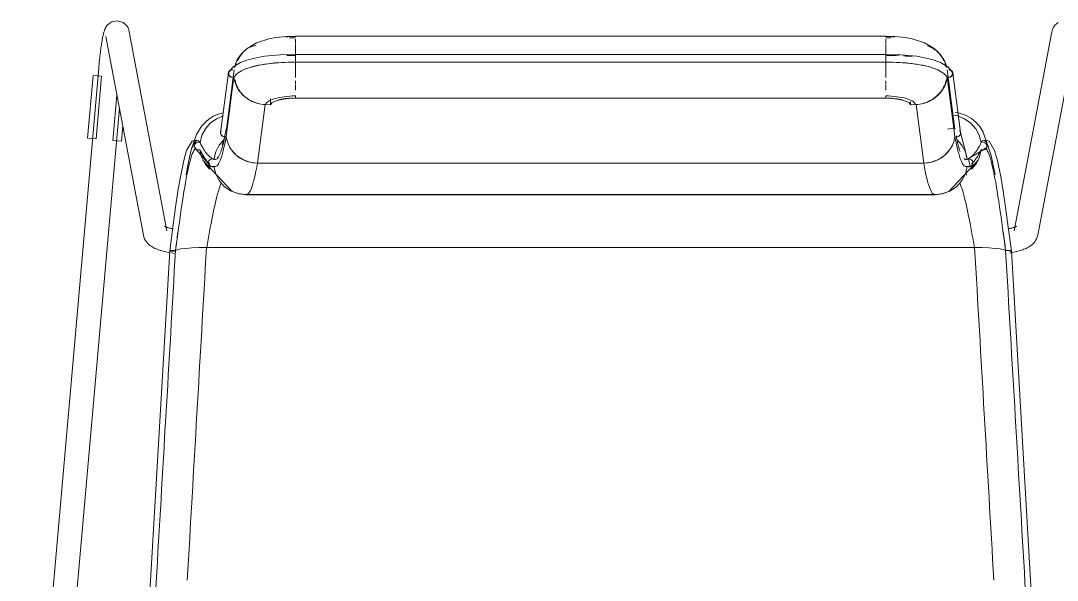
# Model space of a CAD drawing. Header units: millimetres. Extents: x 155927 to 295199, y -4084 to 97293.
# Drawn here: x 205808 to 206326, y 12869 to 13148 of the extents above; entities that cross this region are included whole.
import ezdxf

# ---------------------------------------------------------------- set-up
doc = ezdxf.new("R2010")
doc.units = ezdxf.units.MM
doc.header["$MEASUREMENT"] = 0
doc.layers.add('I-FURN', color=8, linetype='CONTINUOUS', lineweight=9)

msp = doc.modelspace()

# ---------------------------------------------------------------- linework, layer by layer
at = {"layer": 'I-FURN'}
for p, q in [((205852.2, 13146.8), (205851.34, 13145.89)), ((205853.85, 13147.84), (205852.2, 13146.8)), ((205856.61, 13148.32), (205853.85, 13147.84)), ((205859.36, 13147.49), (205856.61, 13148.32)), ((205859.36, 13147.49), (205860.94, 13146.17)), ((206326.3, 13147.49), (206324.72, 13146.17)), ((205849.58, 13141.71), (205849.48, 13141.29)), ((205849.69, 13142.13), (205849.58, 13141.71)), ((205849.79, 13142.53), (205849.69, 13142.13)), ((205849.91, 13142.93), (205849.79, 13142.53)), ((205850.03, 13143.32), (205849.91, 13142.93)), ((205850.18, 13143.73), (205850.03, 13143.32)), ((205850.34, 13144.15), (205850.18, 13143.73)), ((205850.56, 13144.63), (205850.34, 13144.15)), ((205850.86, 13145.19), (205850.56, 13144.63)), ((205851.34, 13145.89), (205850.86, 13145.19)), ((205860.94, 13146.17), (205861.69, 13145.09)), ((205861.69, 13145.09), (205862.06, 13144.29)), ((205862.06, 13144.29), (205862.28, 13143.66)), ((205862.28, 13143.66), (205862.41, 13143.15)), ((205862.41, 13143.15), (205862.5, 13142.73)), ((205881.31, 13043.44), (205862.5, 13142.73)), ((206323.16, 13142.73), (206304.35, 13043.44)), ((206323.25, 13143.15), (206323.16, 13142.73)), ((206323.39, 13143.66), (206323.25, 13143.15)), ((206323.6, 13144.29), (206323.39, 13143.66)), ((206323.98, 13145.09), (206323.6, 13144.29)), ((206324.72, 13146.17), (206323.98, 13145.09)), ((205848.63, 13136.66), (205848.54, 13136.06)), ((205848.72, 13137.24), (205848.63, 13136.66)), ((205848.82, 13137.81), (205848.72, 13137.24)), ((205848.91, 13138.36), (205848.82, 13137.81)), ((205849, 13138.9), (205848.91, 13138.36)), ((205849.1, 13139.41), (205849, 13138.9)), ((205849.19, 13139.91), (205849.1, 13139.41)), ((205849.29, 13140.39), (205849.19, 13139.91)), ((205849.38, 13140.84), (205849.29, 13140.39)), ((205849.48, 13141.29), (205849.38, 13140.84)), ((205850.71, 13140.5), (205869.52, 13041.21)), ((205921.32, 13134.4), (205926.03, 13137.27)), ((205926.03, 13137.27), (205932.18, 13139.29)), ((205932.18, 13139.29), (205935.68, 13139.95)), ((205935.68, 13139.95), (205940.89, 13140.46)), ((205940.89, 13140.46), (205945.41, 13140.55)), ((205945.41, 13140.55), (205945.41, 13140.38)), ((206240.26, 13140.55), (205945.41, 13140.55)), ((205945.41, 13140.25), (205945.41, 13140.53)), ((205945.41, 13137.3), (205945.41, 13139.05)), ((205945.41, 13134.45), (205945.41, 13137.03)), ((206240.26, 13140.38), (206240.26, 13140.55)), ((206244.78, 13140.46), (206240.26, 13140.55)), ((206240.26, 13140.53), (206240.26, 13140.25)), ((206240.26, 13139.05), (206240.26, 13137.3)), ((206240.26, 13137.03), (206240.26, 13134.45)), ((206249.99, 13139.95), (206244.78, 13140.46)), ((206253.48, 13139.29), (206249.99, 13139.95)), ((206259.63, 13137.27), (206253.48, 13139.29)), ((206264.35, 13134.4), (206259.63, 13137.27)), ((206316.14, 13041.21), (206334.95, 13140.5)), ((205847.93, 13131.43), (205847.84, 13130.72)), ((205848.01, 13132.13), (205847.93, 13131.43)), ((205848.1, 13132.81), (205848.01, 13132.13)), ((205848.18, 13133.49), (205848.1, 13132.81)), ((205848.27, 13134.15), (205848.18, 13133.49)), ((205848.36, 13134.8), (205848.27, 13134.15)), ((205848.45, 13135.44), (205848.36, 13134.8)), ((205848.54, 13136.06), (205848.45, 13135.44)), ((205917.67, 13130.5), (205919.34, 13132.57)), ((205919.34, 13132.57), (205921.32, 13134.4)), ((205929.96, 13130.56), (205937.84, 13131.36)), ((205937.84, 13131.36), (205945.41, 13131.51)), ((205945.41, 13134.29), (205945.41, 13131.27)), ((205945.41, 13131.26), (205945.41, 13134.28)), ((206240.26, 13131.51), (205945.41, 13131.51)), ((205945.41, 13127.55), (205945.41, 13131.51)), ((205945.41, 13131.51), (205945.41, 13131.44)), ((205945.41, 13131.44), (205945.41, 13131.24)), ((205945.41, 13131.24), (205945.41, 13130.94)), ((206240.26, 13131.27), (206240.26, 13134.29)), ((206240.26, 13134.28), (206240.26, 13131.26)), ((206240.26, 13131.51), (206240.26, 13127.66)), ((206247.82, 13131.36), (206240.26, 13131.51)), ((206240.26, 13131.44), (206240.26, 13131.51)), ((206240.26, 13131.24), (206240.26, 13131.44)), ((206240.26, 13130.94), (206240.26, 13131.24)), ((206255.71, 13130.56), (206247.82, 13131.36)), ((206266.33, 13132.57), (206264.35, 13134.4)), ((206268, 13130.5), (206266.33, 13132.57)), ((205847.38, 13126.31), (205847.31, 13125.56)), ((205847.45, 13127.06), (205847.38, 13126.31)), ((205847.53, 13127.8), (205847.45, 13127.06)), ((205847.6, 13128.54), (205847.53, 13127.8)), ((205847.68, 13129.27), (205847.6, 13128.54)), ((205847.76, 13130), (205847.68, 13129.27)), ((205847.84, 13130.72), (205847.76, 13130)), ((205914.2, 13125.12), (205918.03, 13127.42)), ((205916.34, 13128.23), (205917.67, 13130.5)), ((205918.03, 13127.42), (205921.2, 13128.61)), ((205921.2, 13128.61), (205925.24, 13129.69)), ((205927.57, 13126.15), (205924.07, 13125.35)), ((205925.24, 13129.69), (205929.96, 13130.56)), ((205933.01, 13126.98), (205927.57, 13126.15)), ((205938.99, 13127.46), (205933.01, 13126.98)), ((205945.41, 13127.55), (205938.99, 13127.46)), ((205945.41, 13130.94), (205945.41, 13130.55)), ((205945.41, 13130.55), (205945.41, 13130.09)), ((205945.41, 13130.09), (205945.41, 13129.6)), ((205945.41, 13129.6), (205945.41, 13129.1)), ((205945.41, 13129.1), (205945.41, 13128.63)), ((205945.41, 13128.63), (205945.41, 13128.21)), ((205945.41, 13128.21), (205945.41, 13127.88)), ((205945.41, 13127.88), (205945.41, 13127.66)), ((205945.41, 13127.66), (205945.41, 13127.55)), ((205945.41, 13127.58), (205945.41, 13123.76)), ((205945.41, 13123.76), (205945.41, 13127.58)), ((205945.41, 13127.55), (206240.26, 13127.55)), ((206240.26, 13130.55), (206240.26, 13130.94)), ((206240.26, 13130.09), (206240.26, 13130.55)), ((206240.26, 13129.6), (206240.26, 13130.09)), ((206240.26, 13129.1), (206240.26, 13129.6)), ((206240.26, 13128.63), (206240.26, 13129.1)), ((206240.26, 13128.21), (206240.26, 13128.63)), ((206240.26, 13127.88), (206240.26, 13128.21)), ((206240.26, 13127.66), (206240.26, 13127.88)), ((206240.26, 13123.76), (206240.26, 13127.58)), ((206240.26, 13127.58), (206240.26, 13123.76)), ((206246.48, 13127.47), (206240.26, 13127.55)), ((206253.05, 13126.94), (206246.48, 13127.47)), ((206257.06, 13126.34), (206253.05, 13126.94)), ((206260.42, 13129.69), (206255.71, 13130.56)), ((206261.49, 13125.38), (206257.06, 13126.34)), ((206264.46, 13128.61), (206260.42, 13129.69)), ((206267.63, 13127.42), (206264.46, 13128.61)), ((206271.46, 13125.12), (206267.63, 13127.42)), ((206269.33, 13128.23), (206268, 13130.5)), ((205847.23, 13124.65), (205808.28, 12681.33)), ((205841.66, 13089.63), (205844.42, 13121.04)), ((205844.42, 13121.04), (205846.46, 13120.86)), ((205847.24, 13124.81), (205847.23, 13124.65)), ((205847.31, 13125.56), (205847.24, 13124.81)), ((205908.1, 13092.46), (205911.95, 13122.24)), ((205910.95, 13094.1), (205914.79, 13123.8)), ((205912.31, 13122.74), (205914.2, 13125.12)), ((205914.02, 13117.83), (205914.64, 13122.61)), ((205921.25, 13124.47), (205920.74, 13124.28)), ((205924.07, 13125.35), (205921.25, 13124.47)), ((205945.41, 13120.01), (205945.41, 13123.57)), ((206240.26, 13123.57), (206240.26, 13120.01)), ((206264.93, 13124.28), (206261.49, 13125.38)), ((206270.87, 13123.8), (206274.71, 13094.1)), ((206273.35, 13122.74), (206271.46, 13125.12)), ((206273.71, 13122.24), (206277.56, 13092.46)), ((205845.89, 13089.26), (205848.65, 13120.67)), ((205846.46, 13120.86), (205848.52, 13120.68)), ((205910.93, 13090.55), (205914.77, 13120.26)), ((205945.41, 13116.54), (205945.41, 13118.38)), ((205945.41, 13116.06), (205945.41, 13113.87)), ((206240.26, 13118.38), (206240.26, 13116.54)), ((206240.26, 13113.87), (206240.26, 13116.06)), ((206274.73, 13090.55), (206270.89, 13120.26)), ((206271.64, 13117.83), (206271.33, 13120.27)), ((205856.32, 13111.12), (205854.33, 13088.52)), ((205945.41, 13113.56), (205945.41, 13113.91)), ((206240.26, 13113.91), (206240.26, 13113.56)), ((205926.48, 13077.18), (205930.34, 13106.46)), ((205930.34, 13106.46), (205933.05, 13106.39)), ((205933.05, 13109.39), (205933.05, 13106.39)), ((205933.05, 13106.39), (205933.69, 13107.25)), ((205933.69, 13107.25), (205935.04, 13108.04)), ((205935.04, 13108.04), (205937.03, 13108.71)), ((205937.03, 13108.71), (205939.52, 13109.22)), ((205939.52, 13109.22), (205942.37, 13109.54)), ((205942.37, 13109.54), (205945.41, 13109.65)), ((206240.26, 13109.7), (205945.41, 13109.7)), ((205945.41, 13109.65), (206240.26, 13109.65)), ((206240.26, 13109.65), (206243.29, 13109.54)), ((206243.29, 13109.54), (206246.15, 13109.22)), ((206246.15, 13109.22), (206248.64, 13108.71)), ((206248.64, 13108.71), (206250.62, 13108.04)), ((206250.62, 13108.04), (206251.97, 13107.25)), ((206251.97, 13107.25), (206252.61, 13106.39)), ((206252.61, 13106.39), (206252.61, 13108.05)), ((206252.61, 13106.39), (206255.33, 13106.46)), ((206255.33, 13106.46), (206259.19, 13077.18)), ((205820.24, 12680.28), (205857.53, 13104.78)), ((205904.54, 13100.63), (205902.34, 13099.25)), ((205906.91, 13101.65), (205904.54, 13100.63)), ((205909.55, 13100.8), (205906.04, 13099.4)), ((205909.41, 13102.31), (205906.91, 13101.65)), ((206276.11, 13100.8), (206274.37, 13101.17)), ((206274.37, 13101.16), (206276.11, 13100.79)), ((206277.1, 13102.13), (206274.83, 13102.43)), ((206279.63, 13099.4), (206276.11, 13100.8)), ((206280.7, 13100.84), (206277.1, 13102.13)), ((206282.97, 13099.5), (206280.7, 13100.84)), ((205858.57, 13088.15), (205859.26, 13096.04)), ((205898.63, 13095.6), (205896.12, 13091.49)), ((205900.36, 13097.57), (205898.63, 13095.6)), ((205902.34, 13099.25), (205900.36, 13097.57)), ((205902.95, 13097.22), (205900.47, 13094.4)), ((205906.04, 13099.4), (205902.95, 13097.22)), ((206282.71, 13097.22), (206279.63, 13099.4)), ((206285.19, 13094.4), (206282.71, 13097.22)), ((206285.14, 13097.72), (206282.97, 13099.5)), ((206287.13, 13095.48), (206285.14, 13097.72)), ((206288.95, 13092.65), (206287.13, 13095.48)), ((205896.12, 13091.49), (205893.45, 13083.86)), ((205898.73, 13091.08), (205897.83, 13087.45)), ((205900.47, 13094.4), (205898.73, 13091.08)), ((205908.15, 13092.7), (205908.08, 13092.23)), ((205908.08, 13092.23), (205908.15, 13091.76)), ((205908.34, 13093.14), (205908.15, 13092.7)), ((205908.15, 13091.76), (205908.34, 13091.32)), ((205908.34, 13091.32), (205908.63, 13090.93)), ((205908.63, 13090.93), (205909.02, 13090.63)), ((205909.02, 13090.63), (205909.47, 13090.44)), ((205909.47, 13090.44), (205909.96, 13090.36)), ((205909.7, 13088.59), (205911.07, 13094.88)), ((205909.96, 13090.36), (205910.46, 13090.4)), ((206274.59, 13094.88), (206271.1, 13094.19)), ((206275.21, 13090.4), (206275.7, 13090.36)), ((206275.7, 13090.36), (206276.19, 13090.44)), ((206276.19, 13090.44), (206276.65, 13090.63)), ((206276.65, 13090.63), (206277.03, 13090.93)), ((206277.33, 13093.14), (206277.03, 13093.52)), ((206277.03, 13090.93), (206277.32, 13091.32)), ((206277.32, 13091.32), (206277.51, 13091.76)), ((206277.51, 13092.7), (206277.33, 13093.14)), ((206277.58, 13092.23), (206277.51, 13092.7)), ((206277.51, 13091.76), (206277.58, 13092.23)), ((206277.55, 13092.54), (206280.52, 13080.93)), ((206286.93, 13091.08), (206285.19, 13094.4)), ((206287.83, 13087.45), (206286.93, 13091.08)), ((206292.94, 13080.94), (206288.95, 13092.65)), ((205843.7, 13089.45), (205841.66, 13089.63)), ((205845.76, 13089.27), (205843.7, 13089.45)), ((205856.52, 13088.33), (205854.46, 13088.51)), ((205858.57, 13088.15), (205856.52, 13088.33)), ((205891.05, 13083.5), (205893.82, 13088.13)), ((205893.82, 13088.13), (205896.01, 13088.66)), ((205895.03, 13086.23), (205894.95, 13085.74)), ((205894.95, 13085.74), (205895.01, 13085.26)), ((205894.96, 13085.74), (205895.03, 13086.23)), ((205895.02, 13085.26), (205894.96, 13085.74)), ((205895.01, 13085.26), (205895.19, 13084.8)), ((205895.2, 13084.8), (205895.02, 13085.26)), ((205895.03, 13086.23), (205895.23, 13086.68)), ((205895.22, 13086.68), (205895.03, 13086.23)), ((205895.15, 13084.89), (205903.27, 13075.47)), ((205895.31, 13084.62), (205895.18, 13084.83)), ((205895.19, 13084.8), (205895.48, 13084.39)), ((205895.49, 13084.4), (205895.2, 13084.8)), ((205895.52, 13087.08), (205895.22, 13086.68)), ((205895.23, 13086.68), (205895.53, 13087.08)), ((205895.91, 13087.39), (205895.52, 13087.08)), ((205895.53, 13087.08), (205895.91, 13087.38)), ((205895.91, 13087.38), (205896.37, 13087.58)), ((205896.37, 13087.58), (205895.91, 13087.39)), ((205896.01, 13088.66), (205896.92, 13088.37)), ((205896.86, 13087.66), (205896.37, 13087.58)), ((205896.37, 13087.58), (205896.86, 13087.65)), ((205897.36, 13087.61), (205896.86, 13087.66)), ((205896.86, 13087.65), (205897.36, 13087.61)), ((205897.36, 13087.61), (205897.83, 13087.45)), ((205897.83, 13087.45), (205897.36, 13087.61)), ((205907.43, 13086.19), (205905.68, 13082.79)), ((205909.94, 13089.06), (205907.43, 13086.19)), ((205908.94, 13086.16), (205909.7, 13088.59)), ((206278.23, 13086.19), (206275.72, 13089.06)), ((206279.98, 13082.79), (206278.23, 13086.19)), ((206290.51, 13084.89), (206281.12, 13079.18)), ((206287.83, 13087.45), (206288.3, 13087.61)), ((206288.3, 13087.61), (206287.83, 13087.45)), ((206289.65, 13088.66), (206288.74, 13088.37)), ((206289.3, 13087.58), (206288.8, 13087.66)), ((206288.8, 13087.65), (206289.3, 13087.58)), ((206289.3, 13087.58), (206289.75, 13087.38)), ((206289.75, 13087.39), (206289.3, 13087.58)), ((206291.84, 13088.13), (206289.65, 13088.66)), ((206290.14, 13087.08), (206289.75, 13087.39)), ((206289.75, 13087.38), (206290.14, 13087.08)), ((206290.14, 13087.08), (206290.44, 13086.68)), ((206290.44, 13086.68), (206290.14, 13087.08)), ((206290.47, 13084.8), (206290.18, 13084.4)), ((206290.18, 13084.39), (206290.47, 13084.8)), ((206290.44, 13086.68), (206290.63, 13086.23)), ((206290.64, 13086.23), (206290.44, 13086.68)), ((206290.65, 13085.26), (206290.47, 13084.8)), ((206290.47, 13084.8), (206290.65, 13085.26)), ((206290.63, 13086.23), (206290.71, 13085.74)), ((206290.71, 13085.74), (206290.64, 13086.23)), ((206290.71, 13085.74), (206290.65, 13085.26)), ((206290.65, 13085.26), (206290.71, 13085.74)), ((206294.61, 13083.5), (206291.84, 13088.13)), ((205889.65, 13078.5), (205891.05, 13083.5)), ((205893.45, 13083.86), (205891.56, 13075.34)), ((205895.48, 13084.39), (205895.86, 13084.08)), ((205895.87, 13084.08), (205895.49, 13084.4)), ((205895.86, 13084.08), (205896.31, 13083.87)), ((205896.31, 13083.87), (205895.87, 13084.08)), ((205896.81, 13083.78), (205896.31, 13083.87)), ((205896.31, 13083.87), (205896.8, 13083.78)), ((205896.8, 13083.78), (205897.3, 13083.81)), ((205897.3, 13083.81), (205896.81, 13083.78)), ((205897.78, 13083.96), (205897.3, 13083.81)), ((205897.3, 13083.81), (205897.78, 13083.96)), ((205898.57, 13080.35), (205897.78, 13083.96)), ((205897.78, 13083.96), (205898.56, 13080.35)), ((205898.56, 13080.35), (205900.2, 13077.02)), ((205900.21, 13077.02), (205898.57, 13080.35)), ((205905.68, 13082.79), (205904.79, 13079.08)), ((205913.56, 13083.79), (205916.05, 13081.05)), ((205916.05, 13081.05), (205919.16, 13078.97)), ((206266.5, 13078.97), (206269.62, 13081.05)), ((206269.62, 13081.05), (206272.1, 13083.79)), ((206280.88, 13079.08), (206279.98, 13082.79)), ((206280.52, 13080.93), (206280.84, 13079.06)), ((206287.09, 13080.35), (206285.45, 13077.02)), ((206285.46, 13077.02), (206287.1, 13080.35)), ((206287.88, 13083.96), (206287.09, 13080.35)), ((206287.1, 13080.35), (206287.88, 13083.96)), ((206288.36, 13083.81), (206287.88, 13083.96)), ((206287.88, 13083.96), (206288.36, 13083.81)), ((206288.86, 13083.78), (206288.36, 13083.81)), ((206288.36, 13083.81), (206288.86, 13083.78)), ((206289.35, 13083.87), (206288.86, 13083.78)), ((206288.86, 13083.78), (206289.35, 13083.87)), ((206289.8, 13084.08), (206289.35, 13083.87)), ((206289.35, 13083.87), (206289.8, 13084.08)), ((206290.18, 13084.4), (206289.8, 13084.08)), ((206289.8, 13084.08), (206290.18, 13084.39)), ((206294.84, 13071.27), (206292.94, 13080.94)), ((206296.02, 13078.5), (206294.61, 13083.5)), ((205887.84, 13069.48), (205889.65, 13078.5)), ((205891.56, 13075.34), (205890.82, 13071.27)), ((205899.26, 13078.7), (205913.86, 13063)), ((205900.2, 13077.02), (205902.61, 13074.19)), ((205902.61, 13074.19), (205900.21, 13077.02)), ((205902.01, 13077.82), (205901.95, 13077.32)), ((205901.95, 13077.32), (205902.02, 13077.81)), ((205902.02, 13076.83), (205901.95, 13077.32)), ((205901.95, 13077.32), (205902.01, 13076.83)), ((205902.2, 13078.28), (205902.01, 13077.82)), ((205902.01, 13076.83), (205902.2, 13076.37)), ((205902.02, 13077.81), (205902.21, 13078.28)), ((205902.21, 13076.37), (205902.02, 13076.83)), ((205902.49, 13078.68), (205902.2, 13078.28)), ((205902.2, 13076.37), (205902.49, 13075.97)), ((205902.21, 13078.28), (205902.5, 13078.68)), ((205902.5, 13075.97), (205902.21, 13076.37)), ((205902.88, 13078.99), (205902.49, 13078.68)), ((205902.49, 13075.97), (205902.88, 13075.66)), ((205902.5, 13078.68), (205902.88, 13078.99)), ((205902.88, 13075.66), (205902.5, 13075.97)), ((205903.33, 13079.2), (205902.88, 13078.99)), ((205902.88, 13078.99), (205903.33, 13079.19)), ((205903.33, 13075.46), (205902.88, 13075.66)), ((205902.88, 13075.66), (205903.33, 13075.45)), ((205902.98, 13075.6), (205905.86, 13075.55)), ((205903.33, 13079.19), (205903.82, 13079.28)), ((205903.82, 13079.28), (205903.33, 13079.2)), ((205903.82, 13075.37), (205903.33, 13075.46)), ((205903.33, 13075.45), (205903.82, 13075.37)), ((205903.82, 13079.28), (205904.32, 13079.24)), ((205904.32, 13079.24), (205903.82, 13079.28)), ((205904.32, 13075.41), (205903.82, 13075.37)), ((205903.82, 13075.37), (205904.32, 13075.41)), ((205904.11, 13079.36), (205904.54, 13079.18)), ((205904.32, 13079.24), (205904.79, 13079.08)), ((205904.79, 13079.08), (205904.32, 13079.24)), ((205904.79, 13075.57), (205904.32, 13075.41)), ((205904.32, 13075.41), (205904.79, 13075.57)), ((205904.79, 13075.57), (205905.68, 13071.86)), ((205919.16, 13078.97), (205922.71, 13077.66)), ((205922.71, 13077.66), (205926.48, 13077.18)), ((206259.19, 13077.18), (205926.48, 13077.18)), ((205926.48, 13077.18), (206259.19, 13077.18)), ((206259.19, 13077.18), (206262.96, 13077.66)), ((206262.96, 13077.66), (206266.5, 13078.97)), ((206286.4, 13078.7), (206271.8, 13063)), ((206282.69, 13075.6), (206279.81, 13075.55)), ((206279.98, 13071.86), (206280.88, 13075.57)), ((206280.87, 13079.08), (206281.34, 13079.24)), ((206281.34, 13075.41), (206280.87, 13075.57)), ((206281.35, 13079.24), (206280.88, 13079.08)), ((206280.88, 13075.57), (206281.35, 13075.41)), ((206281.34, 13079.24), (206281.84, 13079.28)), ((206281.84, 13075.37), (206281.34, 13075.41)), ((206281.84, 13079.28), (206281.35, 13079.24)), ((206281.35, 13075.41), (206281.84, 13075.37)), ((206282.39, 13075.47), (206281.55, 13079.36)), ((206281.84, 13079.28), (206282.33, 13079.19)), ((206282.33, 13079.2), (206281.84, 13079.28)), ((206282.33, 13075.46), (206281.84, 13075.37)), ((206281.84, 13075.37), (206282.33, 13075.45)), ((206282.79, 13078.99), (206282.33, 13079.2)), ((206282.33, 13079.19), (206282.78, 13078.99)), ((206282.78, 13075.66), (206282.33, 13075.46)), ((206282.33, 13075.45), (206282.79, 13075.66)), ((206282.78, 13078.99), (206283.16, 13078.68)), ((206283.16, 13075.97), (206282.78, 13075.66)), ((206283.17, 13078.68), (206282.79, 13078.99)), ((206282.79, 13075.66), (206283.17, 13075.97)), ((206285.45, 13077.02), (206283.06, 13074.19)), ((206283.06, 13074.19), (206285.46, 13077.02)), ((206283.16, 13078.68), (206283.46, 13078.28)), ((206283.46, 13076.37), (206283.16, 13075.97)), ((206283.46, 13078.28), (206283.17, 13078.68)), ((206283.17, 13075.97), (206283.46, 13076.37)), ((206283.46, 13078.28), (206283.65, 13077.81)), ((206283.65, 13077.82), (206283.46, 13078.28)), ((206283.65, 13076.83), (206283.46, 13076.37)), ((206283.46, 13076.37), (206283.65, 13076.83)), ((206283.72, 13077.32), (206283.65, 13077.82)), ((206283.65, 13077.81), (206283.71, 13077.32)), ((206283.71, 13077.32), (206283.65, 13076.83)), ((206283.65, 13076.83), (206283.72, 13077.32)), ((206297.82, 13069.48), (206296.02, 13078.5)), ((205886.81, 13063.16), (205887.84, 13069.48)), ((205905.68, 13071.86), (205907.43, 13068.46)), ((205907.44, 13068.47), (205905.69, 13071.86)), ((206279.98, 13071.86), (206278.22, 13068.47)), ((206278.23, 13068.46), (206279.98, 13071.86)), ((206298.85, 13063.16), (206297.82, 13069.48)), ((205907.43, 13068.46), (205909.94, 13065.59)), ((205909.95, 13065.6), (205907.44, 13068.47)), ((205909.94, 13065.59), (205913.08, 13063.42)), ((205913.08, 13063.42), (205909.95, 13065.6)), ((206275.72, 13065.6), (206272.58, 13063.42)), ((206272.59, 13063.42), (206275.72, 13065.59)), ((206278.22, 13068.47), (206275.72, 13065.6)), ((206275.72, 13065.59), (206278.23, 13068.46)), ((205885.63, 13055.15), (205886.81, 13063.16)), ((205912.76, 13063.6), (205917.23, 13061.87)), ((205916.65, 13062.06), (205913.08, 13063.42)), ((205913.08, 13063.42), (205916.65, 13062.05)), ((205913.86, 13063), (205915.79, 13062.29)), ((205920.44, 13061.58), (205916.65, 13062.06)), ((205916.65, 13062.05), (205920.44, 13061.58)), ((205917.23, 13061.87), (205920.98, 13061.43)), ((206265.22, 13061.58), (205920.44, 13061.58)), ((205920.44, 13061.58), (206265.22, 13061.58)), ((205920.98, 13061.43), (206225.78, 13061.43)), ((206225.78, 13061.43), (206264.69, 13061.43)), ((206268.43, 13061.87), (206264.69, 13061.43)), ((206269.01, 13062.06), (206265.22, 13061.58)), ((206265.22, 13061.58), (206269.02, 13062.05)), ((206272.9, 13063.6), (206268.43, 13061.87)), ((206272.58, 13063.42), (206269.01, 13062.06)), ((206269.02, 13062.05), (206272.59, 13063.42)), ((206271.8, 13063), (206269.87, 13062.29)), ((206300.04, 13055.15), (206298.85, 13063.16)), ((205884.27, 13045.22), (205885.63, 13055.15)), ((206301.39, 13045.22), (206300.04, 13055.15)), ((205880.09, 13045.67), (205880.12, 13045.66)), ((205880.12, 13045.66), (205880.19, 13045.61)), ((205880.19, 13045.61), (205880.28, 13045.57)), ((205880.28, 13045.57), (205880.43, 13045.49)), ((205880.43, 13045.49), (205880.62, 13045.4)), ((205880.62, 13045.4), (205880.86, 13045.31)), ((205880.86, 13045.31), (205881.13, 13045.21)), ((205881.13, 13045.21), (205881.43, 13045.1)), ((205881.43, 13045.1), (205881.77, 13044.99)), ((205881.77, 13044.99), (205882.13, 13044.89)), ((205882.13, 13044.89), (205882.53, 13044.78)), ((205882.53, 13044.78), (205882.95, 13044.67)), ((205882.72, 13033.36), (205884.27, 13045.22)), ((205882.95, 13044.67), (205883.39, 13044.57)), ((205883.39, 13044.57), (205883.86, 13044.47)), ((205883.86, 13044.47), (205884.35, 13044.37)), ((206301.8, 13044.47), (206301.31, 13044.37)), ((206302.95, 13033.36), (206301.39, 13045.22)), ((206302.27, 13044.57), (206301.8, 13044.47)), ((206302.72, 13044.67), (206302.27, 13044.57)), ((206303.14, 13044.78), (206302.72, 13044.67)), ((206303.53, 13044.89), (206303.14, 13044.78)), ((206303.9, 13044.99), (206303.53, 13044.89)), ((206304.23, 13045.1), (206303.9, 13044.99)), ((206304.54, 13045.21), (206304.23, 13045.1)), ((206304.81, 13045.31), (206304.54, 13045.21)), ((206305.04, 13045.4), (206304.81, 13045.31)), ((206305.23, 13045.49), (206305.04, 13045.4)), ((206305.38, 13045.57), (206305.23, 13045.49)), ((206305.47, 13045.61), (206305.38, 13045.57)), ((206305.55, 13045.66), (206305.47, 13045.61)), ((206305.57, 13045.67), (206305.55, 13045.66)), ((205869.52, 13041.21), (205869.78, 13040.22)), ((205869.78, 13040.22), (205870.15, 13039.33)), ((205870.15, 13039.33), (205870.58, 13038.54)), ((205870.58, 13038.54), (205871.07, 13037.85)), ((206315.08, 13038.54), (206314.6, 13037.85)), ((206315.52, 13039.33), (206315.08, 13038.54)), ((206315.88, 13040.22), (206315.52, 13039.33)), ((206316.14, 13041.21), (206315.88, 13040.22)), ((205882.71, 13033.36), (205863.43, 12701.45)), ((205871.07, 13037.85), (205871.58, 13037.25)), ((205871.58, 13037.25), (205872.1, 13036.73)), ((205872.1, 13036.73), (205872.63, 13036.28)), ((205872.63, 13036.28), (205873.16, 13035.88)), ((205873.16, 13035.88), (205873.7, 13035.52)), ((205873.7, 13035.52), (205874.24, 13035.19)), ((205874.24, 13035.19), (205874.77, 13034.9)), ((205874.77, 13034.9), (205875.32, 13034.63)), ((205875.32, 13034.63), (205875.88, 13034.38)), ((205875.88, 13034.38), (205876.45, 13034.15)), ((205876.45, 13034.15), (205877.03, 13033.93)), ((205877.03, 13033.93), (205877.63, 13033.72)), ((205877.63, 13033.72), (205878.23, 13033.53)), ((205878.23, 13033.53), (205878.85, 13033.34)), ((205878.85, 13033.34), (205879.48, 13033.17)), ((205879.48, 13033.17), (205880.12, 13033.01)), ((205880.12, 13033.01), (205880.78, 13032.86)), ((205882.71, 13033.36), (205882.79, 13033.41)), ((205882.78, 13033.31), (205882.71, 13033.36)), ((205882.79, 13033.41), (205882.72, 13033.36)), ((205882.72, 13033.36), (205882.78, 13033.31)), ((205882.78, 13033.31), (205882.96, 13033.26)), ((205882.96, 13033.26), (205882.78, 13033.31)), ((205882.98, 13033.46), (205882.79, 13033.41)), ((205882.79, 13033.41), (205882.98, 13033.46)), ((205882.96, 13033.26), (205883.25, 13033.21)), ((205883.25, 13033.21), (205882.96, 13033.26)), ((205883.28, 13033.51), (205882.98, 13033.46)), ((205882.98, 13033.46), (205883.28, 13033.51)), ((205883.25, 13033.21), (205883.63, 13033.18)), ((205883.63, 13033.18), (205883.25, 13033.21)), ((205883.67, 13033.54), (205883.28, 13033.51)), ((205883.28, 13033.51), (205883.66, 13033.54)), ((205883.63, 13033.18), (205884.08, 13033.16)), ((205884.08, 13033.16), (205883.63, 13033.18)), ((205883.66, 13033.54), (205884.12, 13033.56)), ((205884.12, 13033.56), (205883.67, 13033.54)), ((205884.08, 13033.16), (205884.57, 13033.15)), ((205884.57, 13033.15), (205884.08, 13033.16)), ((205884.61, 13033.57), (205884.12, 13033.56)), ((205884.12, 13033.56), (205884.61, 13033.57)), ((205884.57, 13033.15), (205885.07, 13033.15)), ((205885.07, 13033.15), (205884.57, 13033.15)), ((205885.11, 13033.57), (205884.61, 13033.57)), ((205884.61, 13033.57), (205885.11, 13033.57)), ((205885.58, 13033.55), (205885.11, 13033.57)), ((205885.11, 13033.57), (205885.58, 13033.55)), ((205885.58, 13033.55), (205886.48, 13033.95)), ((205886.48, 13033.95), (205885.58, 13033.55)), ((205888.23, 13034.32), (205886.48, 13033.95)), ((205886.48, 13033.95), (205888.22, 13034.31)), ((205888.23, 13034.32), (205890.69, 13034.63)), ((205890.73, 13034.63), (205888.23, 13034.32)), ((205890.72, 13034.63), (205893.78, 13034.86)), ((205893.83, 13034.87), (205890.73, 13034.63)), ((205893.83, 13034.87), (205897.3, 13035.02)), ((205897.36, 13035.02), (205893.83, 13034.87)), ((205897.36, 13035.02), (205901.05, 13035.08)), ((205901.13, 13035.08), (205897.36, 13035.02)), ((206284.53, 13035.08), (205901.13, 13035.08)), ((205901.13, 13035.08), (206284.53, 13035.08)), ((206288.3, 13035.02), (206284.53, 13035.08)), ((206284.61, 13035.08), (206288.3, 13035.02)), ((206291.83, 13034.87), (206288.3, 13035.02)), ((206288.36, 13035.02), (206291.84, 13034.87)), ((206294.94, 13034.63), (206291.83, 13034.87)), ((206291.88, 13034.86), (206294.94, 13034.63)), ((206297.43, 13034.32), (206294.94, 13034.63)), ((206294.97, 13034.63), (206297.43, 13034.32)), ((206299.18, 13033.95), (206297.43, 13034.32)), ((206297.44, 13034.31), (206299.18, 13033.95)), ((206299.18, 13033.95), (206300.08, 13033.55)), ((206300.08, 13033.55), (206299.18, 13033.95)), ((206300.55, 13033.57), (206300.08, 13033.55)), ((206300.08, 13033.55), (206300.55, 13033.57)), ((206301.05, 13033.57), (206300.55, 13033.57)), ((206300.55, 13033.57), (206301.05, 13033.57)), ((206301.54, 13033.56), (206301.05, 13033.57)), ((206301.05, 13033.57), (206301.55, 13033.56)), ((206302, 13033.54), (206301.54, 13033.56)), ((206301.55, 13033.56), (206302, 13033.54)), ((206302.38, 13033.51), (206302, 13033.54)), ((206302, 13033.54), (206302.39, 13033.51)), ((206302.03, 13033.18), (206302.41, 13033.21)), ((206302.41, 13033.21), (206302.03, 13033.18)), ((206302.68, 13033.46), (206302.38, 13033.51)), ((206302.39, 13033.51), (206302.68, 13033.46)), ((206302.41, 13033.21), (206302.7, 13033.26)), ((206302.7, 13033.26), (206302.41, 13033.21)), ((206302.88, 13033.31), (206302.95, 13033.36)), ((206302.95, 13033.36), (206302.89, 13033.31)), ((206302.95, 13033.36), (206322.24, 12701.45)), ((206305.54, 13033.01), (206304.89, 13032.86)), ((206306.18, 13033.17), (206305.54, 13033.01)), ((206306.81, 13033.34), (206306.18, 13033.17)), ((206307.43, 13033.53), (206306.81, 13033.34)), ((206308.04, 13033.72), (206307.43, 13033.53)), ((206308.63, 13033.93), (206308.04, 13033.72)), ((206309.21, 13034.15), (206308.63, 13033.93)), ((206309.78, 13034.38), (206309.21, 13034.15)), ((206310.34, 13034.63), (206309.78, 13034.38)), ((206310.89, 13034.9), (206310.34, 13034.63)), ((206311.43, 13035.19), (206310.89, 13034.9)), ((206311.97, 13035.52), (206311.43, 13035.19)), ((206312.5, 13035.88), (206311.97, 13035.52)), ((206313.04, 13036.28), (206312.5, 13035.88)), ((206313.57, 13036.73), (206313.04, 13036.28)), ((206314.09, 13037.25), (206313.57, 13036.73)), ((206314.6, 13037.85), (206314.09, 13037.25)), ((205880.78, 13032.86), (205881.45, 13032.71)), ((205881.45, 13032.71), (205882.13, 13032.58)), ((205882.13, 13032.58), (205882.82, 13032.45)), ((205883.52, 13032.34), (205884.24, 13032.23)), ((205884.24, 13032.23), (205884.97, 13032.13)), ((206302.84, 13032.45), (206302.14, 13032.34)), ((206303.54, 13032.58), (206302.84, 13032.45)), ((206304.22, 13032.71), (206303.54, 13032.58)), ((206304.89, 13032.86), (206304.22, 13032.71))]:
    msp.add_line(p, q, dxfattribs=at)
for centre, major_axis, ratio, start_param, end_param in [((205945.41, 13136.27), (-12.4, 0), 0.287441, 4.712389, 4.950404), ((206240.26, 13136.27), (-12.4, 0), 0.287441, 4.492176, 4.712389), ((205945.41, 13124.8), (0, -15.75), 0.000004, 5.8107, 5.99294), ((206240.26, 13124.8), (0, -15.75), 0.000004, 0.290246, 0.472486), ((205910.05, 13092.23), (-1.96, 0), 0.955139, 5.775592, 8.064923), ((205926.61, 13092.25), (-15.78, 0), 0.955139, 0.112537, 0.354036), ((206259.06, 13092.25), (-15.78, 0), 0.955139, 2.787556, 3.029056), ((206275.62, 13092.23), (-1.96, 0), 0.955139, 1.359855, 3.903556), ((205926.61, 13092.25), (-15.78, 0), 0.955139, 0.354206, 0.595753), ((206259.06, 13092.25), (-15.78, 0), 0.955139, 2.545839, 2.787386), ((205926.61, 13092.25), (-15.78, 0), 0.955139, 0.595876, 1.562553), ((206259.06, 13092.25), (-15.78, 0), 0.955139, 1.579038, 2.545717)]:
    msp.add_ellipse(centre, major_axis=major_axis, ratio=ratio, start_param=start_param, end_param=end_param, dxfattribs=at)
for points in [[(205940.44, 13140.24), (205942.02, 13140.39), (205943.69, 13140.46), (205945.41, 13140.45)], [(206240.26, 13140.45), (206241.84, 13140.46), (206243.34, 13140.39), (206244.77, 13140.25)], [(205925.8, 13136.1), (205924.84, 13135.84), (205923.91, 13135.49), (205923.02, 13135.07)], [(205914.98, 13120.25), (205915.33, 13120.97), (205916.64, 13122.38), (205920.34, 13124.28), (205925.41, 13125.81), (205931.55, 13126.92), (205938.41, 13127.55), (205943.06, 13127.62), (205945.41, 13127.58)], [(205915.26, 13125.21), (205915.41, 13125.86), (205915.61, 13126.51), (205915.85, 13127.14)], [(205941.14, 13130.96), (205942.56, 13131), (205943.98, 13131), (205945.41, 13130.97)], [(206240.26, 13130.97), (206242.48, 13131.01), (206244.68, 13130.98), (206246.86, 13130.87)], [(206249.07, 13130.73), (206250.54, 13130.62), (206252, 13130.48), (206253.41, 13130.3)], [(206269.8, 13127.14), (206270.06, 13126.48), (206270.22, 13125.81), (206270.37, 13125.12)], [(206265.1, 13124.22), (206266.56, 13123.64), (206269.03, 13122.38), (206270.34, 13120.97), (206270.69, 13120.25)], [(205914.77, 13120.26), (205914.92, 13119.01), (205915.5, 13116.64), (205917.26, 13113.3), (205919.79, 13110.46), (205922.94, 13108.27), (205926.54, 13106.86), (205929.04, 13106.5), (205930.34, 13106.46)], [(205916.76, 13114.74), (205916.06, 13116), (205915.65, 13117.37), (205915.32, 13118.75)], [(206255.33, 13106.46), (206256.62, 13106.5), (206259.12, 13106.86), (206262.72, 13108.27), (206265.87, 13110.46), (206268.4, 13113.3), (206270.16, 13116.64), (206270.74, 13119.01), (206270.89, 13120.26)], [(206270.43, 13118.74), (206270.12, 13117.35), (206269.62, 13115.99), (206268.92, 13114.73)], [(205930.58, 13106.47), (205930.84, 13107.58), (205934.22, 13109.75), (205941.62, 13110.71), (205945.41, 13110.77)], [(206240.26, 13110.77), (206242.15, 13110.74), (206245.89, 13110.48), (206250.68, 13109.52), (206254.01, 13108.12), (206254.95, 13107.03), (206255.08, 13106.47)], [(205944.57, 13109.7), (205941.79, 13109.64), (205938.65, 13109.37), (205937.03, 13108.76)], [(206248.64, 13108.76), (206246.58, 13109.3), (206243.87, 13109.59), (206241.09, 13109.68)], [(205910.93, 13090.55), (205909.91, 13085.05), (205907.86, 13076.99), (205905.81, 13075.02), (205904.79, 13075.57)], [(206274.73, 13090.55), (206275.76, 13085.05), (206277.8, 13076.99), (206279.85, 13075.02), (206280.87, 13075.57)], [(206275.36, 13090.77), (206276.02, 13087.64), (206276.68, 13084.72), (206277.34, 13083)], [(206279.24, 13079.5), (206279.78, 13078.93), (206280.33, 13078.79), (206280.87, 13079.08)], [(206280.32, 13072.51), (206280.37, 13072.05), (206280.43, 13071.58), (206280.48, 13071.11)], [(205920.44, 13061.58), (205920.62, 13061.48), (205920.8, 13061.43), (205920.98, 13061.43)], [(206264.69, 13061.43), (206264.87, 13061.43), (206265.04, 13061.48), (206265.22, 13061.58)], [(205886.76, 13042.72), (205886.37, 13039.69), (205885.98, 13036.62), (205885.6, 13033.56)], [(206298.88, 13042.91), (206299.28, 13039.82), (206299.67, 13036.69), (206300.07, 13033.56)], [(205866.26, 12701.55), (205869.48, 12756.96), (205875.92, 12867.72), (205882.36, 12978.31), (205885.58, 13033.55)], [(205891.47, 12868.84), (205894.66, 12924.3), (205897.86, 12979.72), (205901.05, 13035.08)], [(206284.61, 13035.08), (206287.81, 12979.72), (206291, 12924.3), (206294.2, 12868.84)], [(206319.4, 12701.55), (206316.18, 12756.96), (206309.74, 12867.72), (206303.3, 12978.31), (206300.08, 13033.55)]]:
    msp.add_open_spline(points, degree=3, dxfattribs=at)
for points, knots in [([(205921.05, 13133.93), (205920.65, 13133.65), (205919.28, 13132.61), (205917.28, 13130.45), (205915.67, 13127.6), (205915.2, 13125.66), (205915.04, 13124.89)], [0.434972, 0.434972, 0.434972, 0.434972, 0.5, 0.6666667, 0.8333333, 0.9407177, 0.9407177, 0.9407177, 0.9407177]), ([(206264.96, 13133.68), (206264.24, 13134.21), (206262.98, 13134.92), (206261.65, 13135.55), (206261.14, 13135.75)], [0.5455526, 0.5455526, 0.5455526, 0.5455526, 0.6666667, 0.739481, 0.739481, 0.739481, 0.739481]), ([(206270.66, 13125), (206270.5, 13125.74), (206269.94, 13127.62), (206268.39, 13130.45), (206266.71, 13132.28), (206265.76, 13133.05)], [0.0634811, 0.0634811, 0.0634811, 0.0634811, 0.1666667, 0.3333333, 0.5, 0.5, 0.5, 0.5]), ([(206240.26, 13127.58), (206242.6, 13127.62), (206247.26, 13127.55), (206254.1, 13126.91), (206260.21, 13125.83), (206263.43, 13124.81), (206264.92, 13124.28)], [0.0000052, 0.0000052, 0.0000052, 0.0000052, 0.1666667, 0.3333333, 0.5, 0.6602535, 0.6602535, 0.6602535, 0.6602535]), ([(205914.21, 13123.81), (205914.18, 13123.81), (205914.09, 13123.83), (205913.85, 13123.85), (205913.55, 13123.83), (205913.26, 13123.76), (205912.99, 13123.66), (205912.68, 13123.48), (205912.36, 13123.19), (205912.12, 13122.83), (205911.99, 13122.48), (205911.94, 13122.17), (205911.94, 13121.9), (205911.97, 13121.63), (205912.04, 13121.38), (205912.16, 13121.13), (205912.35, 13120.82), (205912.67, 13120.49), (205913.07, 13120.26), (205913.42, 13120.14), (205913.68, 13120.09), (205913.85, 13120.07), (205913.92, 13120.07)], [0.0736725, 0.0736725, 0.0736725, 0.0736725, 0.0833333, 0.1111111, 0.1666667, 0.1944444, 0.2222222, 0.2777778, 0.3333333, 0.3888889, 0.4444444, 0.4791667, 0.5138889, 0.5486111, 0.5833333, 0.6180556, 0.6527778, 0.7222222, 0.7916667, 0.8263889, 0.8611111, 0.8888889, 0.8888889, 0.8888889, 0.8888889]), ([(205913.52, 13120.17), (205913.4, 13120.2), (205913.17, 13120.3), (205912.76, 13120.58), (205912.3, 13121.13), (205912.05, 13122), (205912.28, 13122.78), (205912.67, 13123.29), (205913.06, 13123.59), (205913.52, 13123.78), (205913.91, 13123.83), (205914.14, 13123.83), (205914.21, 13123.82)], [-0.8125, -0.8125, -0.8125, -0.8125, -0.765625, -0.71875, -0.625, -0.5, -0.375, -0.3125, -0.25, -0.1875, -0.125, -0.1004363, -0.1004363, -0.1004363, -0.1004363]), ([(206271.65, 13123.82), (206271.82, 13123.82), (206272.11, 13123.78), (206272.49, 13123.64), (206272.9, 13123.38), (206273.36, 13122.86), (206273.61, 13122), (206273.38, 13121.21), (206272.99, 13120.67), (206272.6, 13120.36), (206272.3, 13120.22), (206272.14, 13120.17)], [-0.875, -0.875, -0.875, -0.875, -0.8125, -0.765625, -0.71875, -0.625, -0.5, -0.375, -0.3125, -0.25, -0.1875, -0.1875, -0.1875, -0.1875]), ([(206271.74, 13120.08), (206271.89, 13120.08), (206272.11, 13120.11), (206272.4, 13120.19), (206272.67, 13120.3), (206272.99, 13120.5), (206273.31, 13120.81), (206273.54, 13121.17), (206273.67, 13121.53), (206273.72, 13121.84), (206273.73, 13122.12), (206273.69, 13122.38), (206273.62, 13122.63), (206273.51, 13122.88), (206273.31, 13123.18), (206272.99, 13123.49), (206272.59, 13123.7), (206272.24, 13123.8), (206271.98, 13123.84), (206271.82, 13123.85), (206271.74, 13123.85)], [0.1111111, 0.1111111, 0.1111111, 0.1111111, 0.1666667, 0.1944444, 0.2222222, 0.2777778, 0.3333333, 0.3888889, 0.4444444, 0.4791667, 0.5138889, 0.5486111, 0.5833333, 0.6180556, 0.6527778, 0.7222222, 0.7916667, 0.8263889, 0.8611111, 0.8888889, 0.8888889, 0.8888889, 0.8888889]), ([(205914.51, 13120.1), (205914.43, 13120.09), (205914.33, 13120.07), (205914.23, 13120.07), (205914.21, 13120.07)], [-0.9375, -0.9375, -0.9375, -0.9375, -0.90625, -0.89950023, -0.89950023, -0.89950023, -0.89950023]), ([(205926.8, 13107.01), (205925.57, 13107.33), (205922.04, 13108.76), (205918.58, 13111.38), (205917.42, 13113.75), (205917.33, 13113.93)], [-0.8333333, -0.8333333, -0.8333333, -0.8333333, -0.6666667, -0.3333333, -0.3049056, -0.3049056, -0.3049056, -0.3049056]), ([(206268.41, 13113.91), (206268.3, 13113.73), (206266.79, 13111.47), (206263.68, 13108.82), (206260.11, 13107.25), (206258.86, 13107.01)], [-0.6950944, -0.6950944, -0.6950944, -0.6950944, -0.6666667, -0.3333333, -0.1666667, -0.1666667, -0.1666667, -0.1666667]), ([(205910.24, 13090.46), (205909.44, 13086.75), (205907.63, 13080.26), (205905.81, 13078.53), (205904.79, 13079.08)], [0.1122148, 0.1122148, 0.1122148, 0.1122148, 0.5, 1, 1, 1, 1]), ([(205895.95, 13084.84), (205895.54, 13084.65), (205894.12, 13083.05), (205891.68, 13074.75), (205888.63, 13056.31), (205886.6, 13041.1), (205885.58, 13033.55)], [0.1500588, 0.1500588, 0.1500588, 0.1500588, 0.25, 0.5, 0.75, 1, 1, 1, 1]), ([(205897.83, 13087.45), (205896.81, 13089), (205895.52, 13088.77), (205894.24, 13085.75), (205893.98, 13085.03)], [0, 0, 0, 0, 0.25, 0.3133981, 0.3133981, 0.3133981, 0.3133981]), ([(205904.11, 13079.36), (205903.18, 13079.83), (205901.08, 13081.62), (205898.99, 13085.05), (205897.83, 13087.45)], [0.0974621, 0.0974621, 0.0974621, 0.0974621, 0.5, 1, 1, 1, 1]), ([(206281.55, 13079.36), (206282.49, 13079.83), (206284.58, 13081.62), (206286.67, 13085.05), (206287.83, 13087.45)], [0.0974617, 0.0974617, 0.0974617, 0.0974617, 0.5, 1, 1, 1, 1]), ([(206287.83, 13087.45), (206288.86, 13089), (206290.11, 13088.78), (206291.37, 13085.87), (206291.61, 13085.24)], [0, 0, 0, 0, 0.25, 0.3070827, 0.3070827, 0.3070827, 0.3070827]), ([(206289.71, 13084.84), (206290.12, 13084.65), (206291.54, 13083.05), (206293.98, 13074.75), (206297.03, 13056.31), (206299.06, 13041.1), (206300.08, 13033.55)], [0.1500589, 0.1500589, 0.1500589, 0.1500589, 0.25, 0.5, 0.75, 1, 1, 1, 1]), ([(205902.66, 13076.83), (205902.2, 13077.22), (205900.57, 13078.9), (205898.95, 13081.55), (205897.78, 13083.96)], [0.303693, 0.303693, 0.303693, 0.303693, 0.5, 1, 1, 1, 1]), ([(206283, 13076.83), (206283.46, 13077.22), (206285.09, 13078.9), (206286.72, 13081.55), (206287.88, 13083.96)], [0.3036932, 0.3036932, 0.3036932, 0.3036932, 0.5, 1, 1, 1, 1]), ([(205920.98, 13061.43), (205921.81, 13061.43), (205923.64, 13063.81), (205925.47, 13071.45), (205926.48, 13077.18)], [0.0892846, 0.0892846, 0.0892846, 0.0892846, 0.5, 1, 1, 1, 1]), ([(206259.19, 13077.18), (206260.19, 13071.45), (206262.03, 13063.81), (206263.86, 13061.43), (206264.69, 13061.43)], [0, 0, 0, 0, 0.5, 0.9107153, 0.9107153, 0.9107153, 0.9107153]), ([(205901.13, 13035.08), (205902.11, 13040.47), (205904.05, 13051.25), (205906.48, 13061.96), (205907.94, 13066.2), (205908.43, 13067.35)], [0, 0, 0, 0, 0.25, 0.5, 0.625, 0.625, 0.625, 0.625]), ([(206277.23, 13067.35), (206277.72, 13066.2), (206279.18, 13061.96), (206281.61, 13051.25), (206283.56, 13040.47), (206284.53, 13035.08)], [0.375, 0.375, 0.375, 0.375, 0.5, 0.75, 1, 1, 1, 1])]:
    msp.add_open_spline(points, degree=3, knots=knots, dxfattribs=at)

doc.saveas('drawing.dxf')
